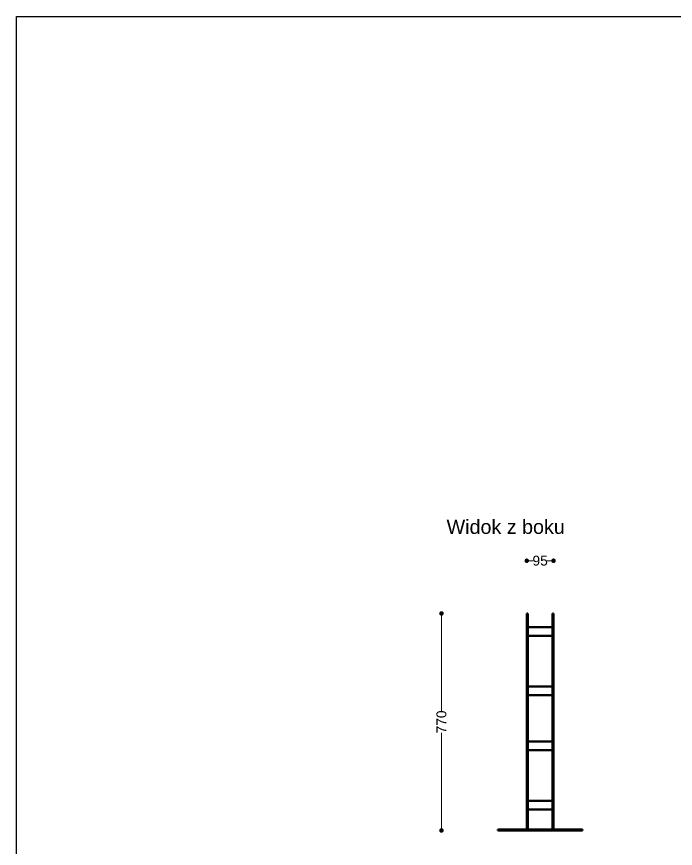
# Model space of a CAD drawing. Header units: millimetres. Extents: x 27002 to 31952, y 14410 to 19858.
# Drawn here: x 27002 to 29338, y 16907 to 19858 of the extents above; entities that cross this region are included whole.
import ezdxf

# ---------------------------------------------------------------- set-up
doc = ezdxf.new("R2010")
doc.units = ezdxf.units.MM
doc.header["$LTSCALE"] = 3
doc.layers.add('Krawędzie widoczneARTUR', color=7, linetype='Continuous', lineweight=50)
doc.styles.get("Standard").update_dxf_attribs({"font": 'arial.ttf'})
doc.dimstyles.new('MATEUSZ', dxfattribs={"dimtxt": 35, "dimasz": 16, "dimexe": 0.18, "dimexo": 0.0625, "dimgap": 0.09, "dimtad": 0, "dimdec": 0, "dimdsep": 46, "dimtxsty": 'Standard', "dimblk": 'DOT', "dimcen": 0.09, "dimse1": 1, "dimse2": 1, "dimadec": 0, "dimazin": 0, "dimtfac": 1, "dimtdec": 0, "dimtofl": 0, "dimtmove": 0, "dimatfit": 3, "dimfxl": 0, "dimtolj": 1, "dimtzin": 0, "dimlwd": 9, "dimlwe": 9, "dimarcsym": 0})

# ---------------------------------------------------------------- blocks, each defined once
blk = doc.blocks.new('_Dot')
at = {"color": 0, "linetype": 'ByBlock', "lineweight": -2}
blk.add_line((-0.5, 0), (-1, 0), dxfattribs=at)
at = {"color": 0, "linetype": 'ByBlock', "const_width": 0.5}
blk.add_lwpolyline([(-0.25, 0, 1), (0.25, 0, 1)], format="xyb", close=True, dxfattribs=at)
blk = doc.blocks.new('*D41')
at = {"color": 0, "lineweight": 9}
for p, q in [((28826.6, 17927.8), (28832.8, 17927.8)), ((28889.6, 17927.8), (28883.4, 17927.8))]:
    blk.add_line(p, q, dxfattribs=at)
at = {"layer": 'Defpoints', "color": 0}
for p in [(28905.6, 17927.8), (28810.6, 17740.8), (28905.6, 17740.8)]:
    blk.add_point(p, dxfattribs=at)
at = {"color": 0, "lineweight": 9, "xscale": 16, "yscale": 16, "zscale": 16, "rotation": 180}
blk.add_blockref('_Dot', (28810.6, 17927.8), dxfattribs=at)
at = {"color": 0, "lineweight": 9, "xscale": 16, "yscale": 16, "zscale": 16}
blk.add_blockref('_Dot', (28905.6, 17927.8), dxfattribs=at)
at = {"color": 0, "insert": (28858.1, 17927.8), "char_height": 35, "attachment_point": 5}
blk.add_mtext('\\A1;95', dxfattribs=at)
blk = doc.blocks.new('*D42')
at = {"color": 0, "lineweight": 9}
for p, q in [((28508.1, 17724.8), (28508.1, 17394.3)), ((28508.1, 16986.8), (28508.1, 17317.2))]:
    blk.add_line(p, q, dxfattribs=at)
at = {"layer": 'Defpoints', "color": 0}
for p in [(28810.6, 17740.8), (28508.1, 16970.8), (28810.6, 16970.8)]:
    blk.add_point(p, dxfattribs=at)
at = {"color": 0, "lineweight": 9, "xscale": 16, "yscale": 16, "zscale": 16}
for p, rotation in [((28508.1, 17740.8), 90), ((28508.1, 16970.8), 270)]:
    blk.add_blockref('_Dot', p, dxfattribs=dict(at, rotation=rotation))
at = {"color": 0, "insert": (28508.1, 17355.8), "char_height": 35, "attachment_point": 5, "rotation": 90}
blk.add_mtext('\\A1;770', dxfattribs=at)

msp = doc.modelspace()

# ---------------------------------------------------------------- linework, layer by layer
msp.add_lwpolyline([(27001.5, 19857.9), (31951.9, 19857.9), (31951.9, 14410.4), (27001.5, 14410.4)], close=True)
at = {"layer": 'Krawędzie widoczneARTUR'}
for p, q in [((28812.6, 17740.8), (28810.6, 17740.8)), ((28812.6, 17740.8), (28814.6, 17740.8)), ((28903.6, 17740.8), (28901.6, 17740.8)), ((28903.6, 17740.8), (28905.6, 17740.8)), ((28812.6, 17717.7), (28810.6, 17717.7)), ((28810.6, 17600.5), (28810.6, 17717.7)), ((28812.6, 17717.7), (28814.6, 17717.7)), ((28814.6, 17717.7), (28814.6, 17600.5)), ((28903.6, 17717.7), (28901.6, 17717.7)), ((28901.6, 17600.5), (28901.6, 17717.7)), ((28903.6, 17717.7), (28905.6, 17717.7)), ((28905.6, 17717.7), (28905.6, 17600.5)), ((28901.6, 17691.6), (28814.6, 17691.6)), ((28814.6, 17661.6), (28901.6, 17661.6)), ((28812.6, 17600.5), (28810.6, 17600.5)), ((28812.6, 17600.5), (28814.6, 17600.5)), ((28903.6, 17600.5), (28901.6, 17600.5)), ((28903.6, 17600.5), (28905.6, 17600.5)), ((28901.6, 17481.3), (28814.6, 17481.3)), ((28814.6, 17451.3), (28901.6, 17451.3)), ((28901.6, 17286.1), (28814.6, 17286.1)), ((28814.6, 17256.1), (28901.6, 17256.1)), ((28901.6, 17075.8), (28814.6, 17075.8)), ((28814.6, 17045.8), (28901.6, 17045.8)), ((28708.1, 16974.8), (28713.1, 16974.8)), ((28708.1, 16974.8), (28708.1, 16970.8)), ((28713.1, 16970.8), (28708.1, 16970.8)), ((28713.1, 16974.8), (29003.1, 16974.8)), ((29003.1, 16970.8), (28713.1, 16970.8)), ((28810.6, 16974.8), (28810.6, 16975.1)), ((28814.6, 16975.1), (28814.6, 16974.8)), ((28901.6, 16974.8), (28901.6, 16975.1)), ((28905.6, 16975.1), (28905.6, 16974.8)), ((29003.1, 16974.8), (29008.1, 16974.8)), ((29008.1, 16970.8), (29003.1, 16970.8)), ((29008.1, 16970.8), (29008.1, 16974.8))]:
    msp.add_line(p, q, dxfattribs=at)
for points, knots in [([(28810.6, 17717.7), (28810.6, 17721), (28810.6, 17728.4), (28810.6, 17735.5), (28810.6, 17740), (28810.6, 17740.5), (28810.6, 17740.8)], [0, 0, 0, 0, 1.17278, 2.663542, 3.72192, 4.551436, 4.551436, 4.551436, 4.551436]), ([(28814.6, 17740.8), (28814.6, 17740.5), (28814.6, 17740), (28814.6, 17735.5), (28814.6, 17728.4), (28814.6, 17721), (28814.6, 17717.7)], [-4.551436, -4.551436, -4.551436, -4.551436, -3.72192, -2.663542, -1.17278, 0, 0, 0, 0]), ([(28901.6, 17717.7), (28901.6, 17721), (28901.6, 17728.4), (28901.6, 17735.5), (28901.6, 17740), (28901.6, 17740.5), (28901.6, 17740.8)], [0, 0, 0, 0, 1.17278, 2.663542, 3.72192, 4.551436, 4.551436, 4.551436, 4.551436]), ([(28905.6, 17740.8), (28905.6, 17740.5), (28905.6, 17740), (28905.6, 17735.5), (28905.6, 17728.4), (28905.6, 17721), (28905.6, 17717.7)], [-4.551436, -4.551436, -4.551436, -4.551436, -3.72192, -2.663542, -1.17278, 0, 0, 0, 0]), ([(28810.6, 16975.1), (28810.6, 16976.1), (28810.6, 16979.6), (28810.6, 16983.4), (28810.6, 16992.6), (28810.6, 16996.3), (28810.6, 17002.3), (28810.6, 17004), (28810.6, 17007.1), (28810.6, 17010.4), (28810.6, 17017), (28810.6, 17021.4), (28810.6, 17026.8), (28810.6, 17033.2), (28810.6, 17040.5), (28810.6, 17047.4), (28810.6, 17047.3), (28810.6, 17051.1), (28810.6, 17051.5), (28810.6, 17058.4), (28810.6, 17067.2), (28810.6, 17073.3), (28810.6, 17078.9), (28810.6, 17084.5), (28810.6, 17090.5), (28810.6, 17099.8), (28810.6, 17108.2), (28810.6, 17113), (28810.6, 17118.9), (28810.6, 17121.3), (28810.6, 17127), (28810.6, 17133.6), (28810.6, 17139.5), (28810.6, 17141.9), (28810.6, 17145.3), (28810.6, 17149.7), (28810.6, 17148.8), (28810.6, 17154.3), (28810.6, 17162.9), (28810.6, 17170.2), (28810.6, 17181.4), (28810.6, 17193.3), (28810.6, 17194), (28810.6, 17200.2), (28810.6, 17211.2), (28810.6, 17219.6), (28810.6, 17231.1), (28810.6, 17236.5), (28810.6, 17239.9), (28810.6, 17244.7), (28810.6, 17253), (28810.6, 17265.8), (28810.6, 17278.3), (28810.6, 17292.1), (28810.6, 17303.1), (28810.6, 17303.1), (28810.6, 17311.9), (28810.6, 17317.2), (28810.6, 17325.2), (28810.6, 17331.5), (28810.6, 17330.5), (28810.6, 17334.6), (28810.6, 17341.9), (28810.6, 17367.3), (28810.6, 17386.1), (28810.6, 17411.8), (28810.6, 17426.9), (28810.6, 17437.8), (28810.6, 17459.6), (28810.6, 17479.9), (28810.6, 17500.2), (28810.6, 17516.1), (28810.6, 17529.2), (28810.6, 17539.8), (28810.6, 17564.4), (28810.6, 17584.1), (28810.6, 17600.5)], [0, 0, 0, 0, 0.288896, 1.034273, 1.893702, 2.48944, 3.009318, 3.437331, 3.492138, 3.90948, 4.624002, 5.263084, 5.630702, 6.393993, 7.327211, 7.891429, 8.186535, 8.46596, 8.639252, 9.614957, 10.382169, 11.218662, 11.843496, 12.463497, 13.670355, 14.439534, 15.052223, 16.447225, 16.912225, 17.3074, 18.052767, 18.876611, 19.223202, 19.805747, 20.152338, 20.261939, 21.046574, 21.320574, 22.144417, 23.361197, 24.586581, 25.532585, 26.244999, 26.904883, 27.781697, 29.252158, 30.29338, 30.798624, 31.39138, 32.438344, 32.978076, 34.074092, 36.089095, 37.405456, 38.140686, 39.269104, 39.710922, 40.446153, 41.377773, 41.805786, 42.697877, 43.800726, 44.393482, 45.270296, 51.041329, 51.863348, 52.770472, 55.956471, 58.596028, 61.043126, 63.446879, 65.179834, 66.083632, 67.492551, 68.485049, 73.452182, 73.452182, 73.452182, 73.452182]), ([(28814.6, 17600.5), (28814.6, 17584.1), (28814.6, 17564.4), (28814.6, 17539.8), (28814.6, 17529.2), (28814.6, 17516.1), (28814.6, 17500.2), (28814.6, 17479.9), (28814.6, 17459.6), (28814.6, 17437.8), (28814.6, 17426.9), (28814.6, 17411.8), (28814.6, 17386.1), (28814.6, 17367.3), (28814.6, 17341.9), (28814.6, 17334.6), (28814.6, 17330.5), (28814.6, 17331.5), (28814.6, 17325.2), (28814.6, 17317.2), (28814.6, 17311.9), (28814.6, 17303.1), (28814.6, 17303.1), (28814.6, 17292.1), (28814.6, 17278.3), (28814.6, 17265.8), (28814.6, 17253), (28814.6, 17244.7), (28814.6, 17239.9), (28814.6, 17236.5), (28814.6, 17231.1), (28814.6, 17219.6), (28814.6, 17211.2), (28814.6, 17200.2), (28814.6, 17194), (28814.6, 17193.3), (28814.6, 17181.4), (28814.6, 17170.2), (28814.6, 17162.9), (28814.6, 17154.3), (28814.6, 17148.8), (28814.6, 17149.7), (28814.6, 17145.3), (28814.6, 17141.9), (28814.6, 17139.5), (28814.6, 17133.6), (28814.6, 17127), (28814.6, 17121.3), (28814.6, 17118.9), (28814.6, 17113), (28814.6, 17108.2), (28814.6, 17099.8), (28814.6, 17090.5), (28814.6, 17084.5), (28814.6, 17078.9), (28814.6, 17073.3), (28814.6, 17067.2), (28814.6, 17058.4), (28814.6, 17051.5), (28814.6, 17051.1), (28814.6, 17047.3), (28814.6, 17047.4), (28814.6, 17040.5), (28814.6, 17033.2), (28814.6, 17026.8), (28814.6, 17021.4), (28814.6, 17017), (28814.6, 17010.4), (28814.6, 17007.1), (28814.6, 17004), (28814.6, 17002.3), (28814.6, 16996.3), (28814.6, 16992.6), (28814.6, 16983.4), (28814.6, 16979.6), (28814.6, 16976.1), (28814.6, 16975.1)], [-73.452182, -73.452182, -73.452182, -73.452182, -68.485049, -67.492551, -66.083632, -65.179834, -63.446879, -61.043126, -58.596028, -55.956471, -52.770472, -51.863348, -51.041329, -45.270296, -44.393482, -43.800726, -42.697877, -41.805786, -41.377773, -40.446153, -39.710922, -39.269104, -38.140686, -37.405456, -36.089095, -34.074092, -32.978076, -32.438344, -31.39138, -30.798624, -30.29338, -29.252158, -27.781697, -26.904883, -26.244999, -25.532585, -24.586581, -23.361197, -22.144417, -21.320574, -21.046574, -20.261939, -20.152338, -19.805747, -19.223202, -18.876611, -18.052767, -17.3074, -16.912225, -16.447225, -15.052223, -14.439534, -13.670355, -12.463497, -11.843496, -11.218662, -10.382169, -9.614957, -8.639252, -8.46596, -8.186535, -7.891429, -7.327211, -6.393993, -5.630702, -5.263084, -4.624002, -3.90948, -3.492138, -3.437331, -3.009318, -2.48944, -1.893702, -1.034273, -0.288896, 0, 0, 0, 0]), ([(28901.6, 16975.1), (28901.6, 16976.1), (28901.6, 16979.6), (28901.6, 16983.4), (28901.6, 16992.6), (28901.6, 16996.3), (28901.6, 17002.3), (28901.6, 17004), (28901.6, 17007.1), (28901.6, 17010.4), (28901.6, 17017), (28901.6, 17021.4), (28901.6, 17026.8), (28901.6, 17033.2), (28901.6, 17040.5), (28901.6, 17047.4), (28901.6, 17047.3), (28901.6, 17051.1), (28901.6, 17051.5), (28901.6, 17058.4), (28901.6, 17067.2), (28901.6, 17073.3), (28901.6, 17078.9), (28901.6, 17084.5), (28901.6, 17090.5), (28901.6, 17099.8), (28901.6, 17108.2), (28901.6, 17113), (28901.6, 17118.9), (28901.6, 17121.3), (28901.6, 17127), (28901.6, 17133.6), (28901.6, 17139.5), (28901.6, 17141.9), (28901.6, 17145.3), (28901.6, 17149.7), (28901.6, 17148.8), (28901.6, 17154.3), (28901.6, 17162.9), (28901.6, 17170.2), (28901.6, 17181.4), (28901.6, 17193.3), (28901.6, 17194), (28901.6, 17200.2), (28901.6, 17211.2), (28901.6, 17219.6), (28901.6, 17231.1), (28901.6, 17236.5), (28901.6, 17239.9), (28901.6, 17244.7), (28901.6, 17253), (28901.6, 17265.8), (28901.6, 17278.3), (28901.6, 17292.1), (28901.6, 17303.1), (28901.6, 17303.1), (28901.6, 17311.9), (28901.6, 17317.2), (28901.6, 17325.2), (28901.6, 17331.5), (28901.6, 17330.5), (28901.6, 17334.6), (28901.6, 17341.9), (28901.6, 17367.3), (28901.6, 17386.1), (28901.6, 17411.8), (28901.6, 17426.9), (28901.6, 17437.8), (28901.6, 17459.6), (28901.6, 17479.9), (28901.6, 17500.2), (28901.6, 17516.1), (28901.6, 17529.2), (28901.6, 17539.8), (28901.6, 17564.4), (28901.6, 17584.1), (28901.6, 17600.5)], [0, 0, 0, 0, 0.288896, 1.034273, 1.893702, 2.48944, 3.009318, 3.437331, 3.492138, 3.90948, 4.624002, 5.263084, 5.630702, 6.393993, 7.327211, 7.891429, 8.186535, 8.46596, 8.639252, 9.614957, 10.382169, 11.218662, 11.843496, 12.463497, 13.670355, 14.439534, 15.052223, 16.447225, 16.912225, 17.3074, 18.052767, 18.876611, 19.223202, 19.805747, 20.152338, 20.261939, 21.046574, 21.320574, 22.144417, 23.361197, 24.586581, 25.532585, 26.244999, 26.904883, 27.781697, 29.252158, 30.29338, 30.798624, 31.39138, 32.438344, 32.978076, 34.074092, 36.089095, 37.405456, 38.140686, 39.269104, 39.710922, 40.446153, 41.377773, 41.805786, 42.697877, 43.800726, 44.393482, 45.270296, 51.041329, 51.863348, 52.770472, 55.956471, 58.596028, 61.043126, 63.446879, 65.179834, 66.083632, 67.492551, 68.485049, 73.452182, 73.452182, 73.452182, 73.452182]), ([(28905.6, 17600.5), (28905.6, 17584.1), (28905.6, 17564.4), (28905.6, 17539.8), (28905.6, 17529.2), (28905.6, 17516.1), (28905.6, 17500.2), (28905.6, 17479.9), (28905.6, 17459.6), (28905.6, 17437.8), (28905.6, 17426.9), (28905.6, 17411.8), (28905.6, 17386.1), (28905.6, 17367.3), (28905.6, 17341.9), (28905.6, 17334.6), (28905.6, 17330.5), (28905.6, 17331.5), (28905.6, 17325.2), (28905.6, 17317.2), (28905.6, 17311.9), (28905.6, 17303.1), (28905.6, 17303.1), (28905.6, 17292.1), (28905.6, 17278.3), (28905.6, 17265.8), (28905.6, 17253), (28905.6, 17244.7), (28905.6, 17239.9), (28905.6, 17236.5), (28905.6, 17231.1), (28905.6, 17219.6), (28905.6, 17211.2), (28905.6, 17200.2), (28905.6, 17194), (28905.6, 17193.3), (28905.6, 17181.4), (28905.6, 17170.2), (28905.6, 17162.9), (28905.6, 17154.3), (28905.6, 17148.8), (28905.6, 17149.7), (28905.6, 17145.3), (28905.6, 17141.9), (28905.6, 17139.5), (28905.6, 17133.6), (28905.6, 17127), (28905.6, 17121.3), (28905.6, 17118.9), (28905.6, 17113), (28905.6, 17108.2), (28905.6, 17099.8), (28905.6, 17090.5), (28905.6, 17084.5), (28905.6, 17078.9), (28905.6, 17073.3), (28905.6, 17067.2), (28905.6, 17058.4), (28905.6, 17051.5), (28905.6, 17051.1), (28905.6, 17047.3), (28905.6, 17047.4), (28905.6, 17040.5), (28905.6, 17033.2), (28905.6, 17026.8), (28905.6, 17021.4), (28905.6, 17017), (28905.6, 17010.4), (28905.6, 17007.1), (28905.6, 17004), (28905.6, 17002.3), (28905.6, 16996.3), (28905.6, 16992.6), (28905.6, 16983.4), (28905.6, 16979.6), (28905.6, 16976.1), (28905.6, 16975.1)], [-73.452182, -73.452182, -73.452182, -73.452182, -68.485049, -67.492551, -66.083632, -65.179834, -63.446879, -61.043126, -58.596028, -55.956471, -52.770472, -51.863348, -51.041329, -45.270296, -44.393482, -43.800726, -42.697877, -41.805786, -41.377773, -40.446153, -39.710922, -39.269104, -38.140686, -37.405456, -36.089095, -34.074092, -32.978076, -32.438344, -31.39138, -30.798624, -30.29338, -29.252158, -27.781697, -26.904883, -26.244999, -25.532585, -24.586581, -23.361197, -22.144417, -21.320574, -21.046574, -20.261939, -20.152338, -19.805747, -19.223202, -18.876611, -18.052767, -17.3074, -16.912225, -16.447225, -15.052223, -14.439534, -13.670355, -12.463497, -11.843496, -11.218662, -10.382169, -9.614957, -8.639252, -8.46596, -8.186535, -7.891429, -7.327211, -6.393993, -5.630702, -5.263084, -4.624002, -3.90948, -3.492138, -3.437331, -3.009318, -2.48944, -1.893702, -1.034273, -0.288896, 0, 0, 0, 0])]:
    msp.add_open_spline(points, degree=3, knots=knots, dxfattribs=at)

# ---------------------------------------------------------------- texts
at = {"insert": (28526.3, 18073), "char_height": 50, "attachment_point": 1}
msp.add_mtext_dynamic_manual_height_columns('Widok z boku', width=1056.226, gutter_width=1, heights=[0], dxfattribs=at)

# ---------------------------------------------------------------- dimensions: what is measured, and where the dimension line sits
dim = msp.add_linear_dim(base=(28905.6, 17927.8), p1=(28810.6, 17740.8), p2=(28905.6, 17740.8), dimstyle='MATEUSZ')
dim.commit()
dim.dimension.update_dxf_attribs({"geometry": '*D41', "text_midpoint": (28858.1, 17927.8)})
dim = msp.add_linear_dim(base=(28508.1, 16970.8), p1=(28810.6, 17740.8), p2=(28810.6, 16970.8), angle=90, dimstyle='MATEUSZ')
dim.commit()
dim.dimension.update_dxf_attribs({"geometry": '*D42', "text_midpoint": (28508.1, 17355.8)})

doc.saveas('drawing.dxf')
